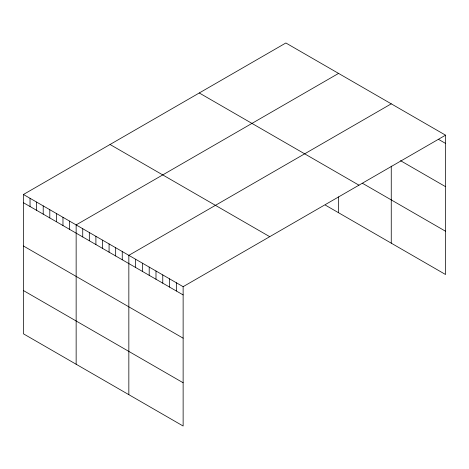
<?xml version="1.0" encoding="UTF-8"?>
<svg xmlns="http://www.w3.org/2000/svg" width="469" height="469" viewBox="0 0 469 469"><rect width="100%" height="100%" fill="white"/><g stroke="black" fill="none" stroke-linecap="round" stroke-linejoin="round"><path stroke-width="0.7" d="M445.55 135.178L183.133 286.682L183.133 426.016L23.45 333.822L23.45 194.488L285.867 42.984L445.55 135.178L445.55 274.512L325.386 205.135M338.565 73.404L76.148 224.909L76.148 364.249M391.257 103.831L128.84 255.335L128.84 394.669M438.761 139.492L445.55 143.408M400.514 160.674L445.55 186.674M362.514 183.309L445.55 231.246M199.272 92.979L358.955 185.173M110.045 144.493L269.728 236.681M23.45 194.488L183.133 286.682M23.45 202.725L183.133 294.919M23.45 245.991L183.133 338.178M23.45 290.563L183.133 382.757M391.257 166.137L391.257 243.165M338.565 196.88L338.565 212.744M176.344 282.76L176.344 290.997M169.561 278.844L169.561 287.081M162.772 274.928L162.772 283.165M155.989 271.006L155.989 279.243M149.201 267.09L149.201 275.326M142.412 263.173L142.412 271.41M135.629 259.251L135.629 267.488M122.251 251.531L122.251 259.767M115.667 247.732L115.667 255.968M109.078 243.927L109.078 252.164M102.494 240.122L102.494 248.359M95.905 236.323L95.905 244.554M89.321 232.518L89.321 240.755M82.732 228.714L82.732 236.951M69.559 221.11L69.559 229.347M62.969 217.305L62.969 225.542M56.386 213.501L56.386 221.737M49.796 209.702L49.796 217.938M43.212 205.897L43.212 214.134M36.623 202.092L36.623 210.329M30.039 198.293L30.039 206.53"/></g></svg>
